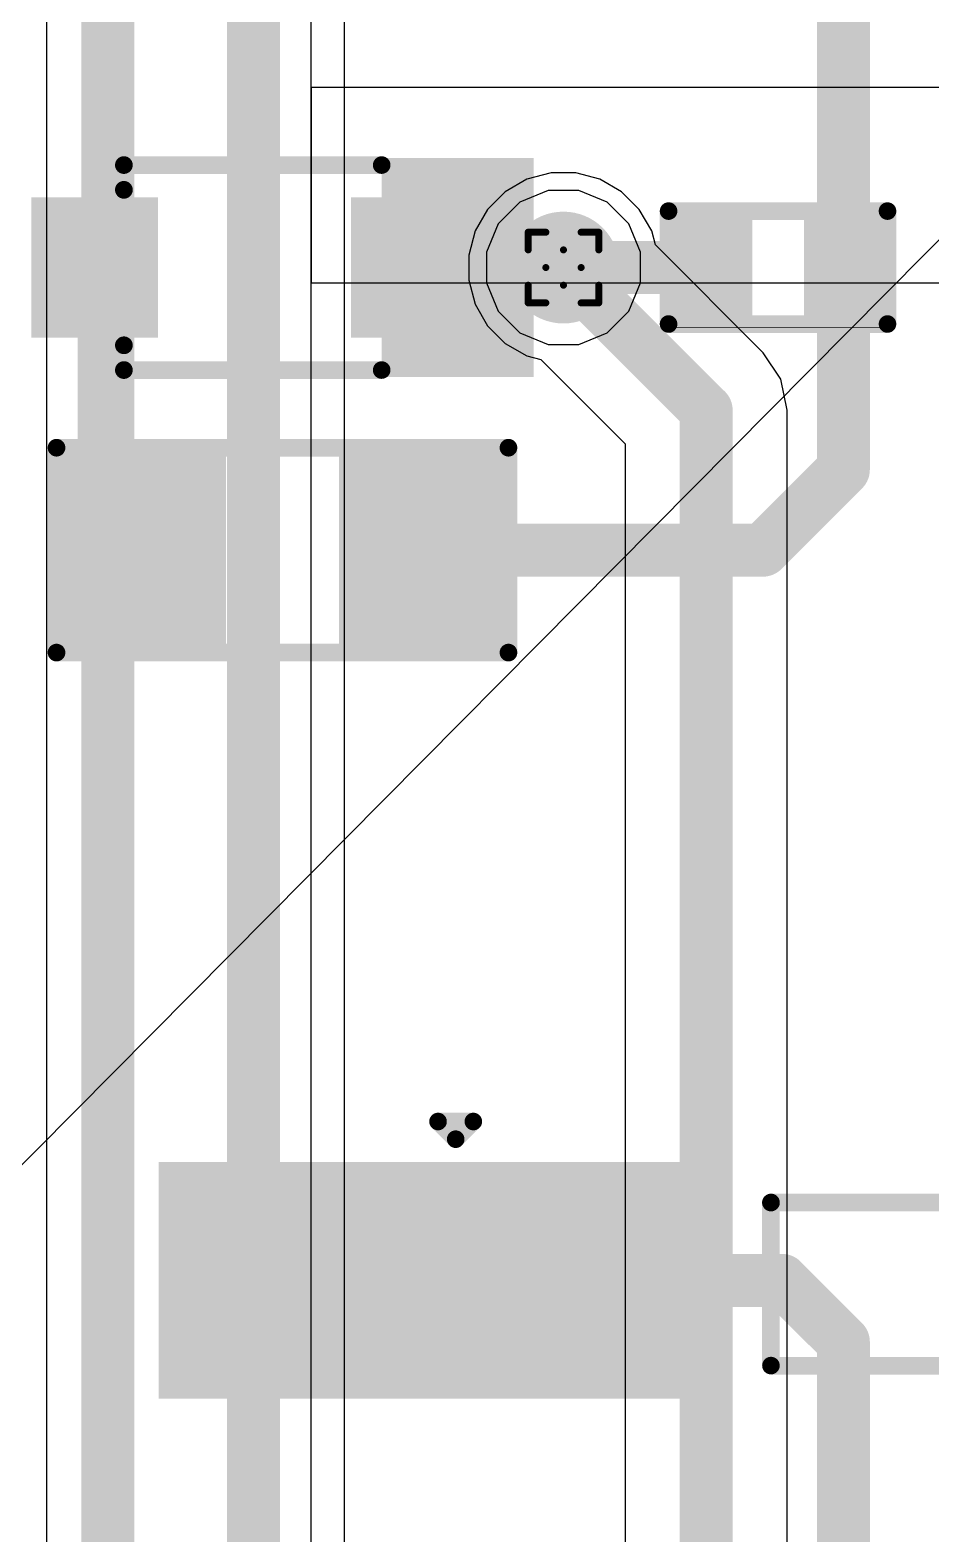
# Model space of a CAD drawing. Header units: inches. Extents: x 0 to 5379, y 0 to 5429.
# Drawn here: x 176.01 to 182.49, y 180.76 to 191.57 of the extents above; entities that cross this region are included whole.
import ezdxf

# ---------------------------------------------------------------- set-up
doc = ezdxf.new("R2010")
doc.units = ezdxf.units.IN
for name, color, linetype in [('Bottom Layer', 5, 'Continuous'), ('Bottom Solder', 6, 'Continuous'), ('Drill Drawing', 1, 'Continuous'), ('GND01', 16, 'Continuous'), ('GND02', 76, 'Continuous'), ('PWR', 156, 'Continuous'), ('SIG 01', 90, 'Continuous'), ('Top Layer', 1, 'Continuous'), ('Top Overlay', 2, 'Continuous'), ('Top Paste', 8, 'Continuous'), ('Top Solder', 216, 'Continuous'), ('Via Holes', 16, 'Continuous')]:
    doc.layers.add(name, color=color, linetype=linetype)

# ---------------------------------------------------------------- blocks, each defined once
blk = doc.blocks.new('R___0402_379')
at = {"layer": 'Top Layer'}
for points in [[(-0.699, -0.318), (-0.699, 0.318), (-0.241, 0.318), (-0.241, -0.318)], [(0.241, -0.318), (0.241, 0.318), (0.699, 0.318), (0.699, -0.318)]]:
    blk.add_hatch(color=1, dxfattribs=at).paths.add_polyline_path(points)
at = {"layer": 'Top Paste'}
for points in [[(-0.699, -0.318), (-0.699, 0.318), (-0.241, 0.318), (-0.241, -0.318)], [(0.241, -0.318), (0.241, 0.318), (0.699, 0.318), (0.699, -0.318)]]:
    blk.add_hatch(color=8, dxfattribs=at).paths.add_polyline_path(points)
at = {"layer": 'Top Solder'}
for points in [[(-0.754, -0.373), (-0.754, 0.373), (-0.186, 0.373), (-0.186, -0.373)], [(0.186, -0.373), (0.186, 0.373), (0.754, 0.373), (0.754, -0.373)]]:
    blk.add_hatch(color=216, dxfattribs=at).paths.add_polyline_path(points)
at = {"layer": 'Top Overlay'}
for points in [[(-0.787, 0.406, 0.127, 0.127, 0), (0.787, 0.406, 0.127, 0.127, 0)], [(-0.787, -0.406, 0.127, 0.127, 0), (-0.787, 0.406, 0.127, 0.127, 0)], [(0.787, -0.406, 0.127, 0.127, 0), (0.787, 0.406, 0.127, 0.127, 0)], [(-0.787, -0.406, 0.127, 0.127, 0), (0.787, -0.406, 0.127, 0.127, 0)], [(-0.813, -0.432, 0.00323, 0.00323, 0), (0.813, -0.432, 0.00323, 0.00323, 0)]]:
    blk.add_lwpolyline(points, format="xyseb", dxfattribs=at)
for points in [[(-0.819, 0.406, 0.0635, 0.0635, 1), (-0.756, 0.406, 0.0635, 0.0635, 1)], [(-0.819, 0.406, 0.0635, 0.0635, 1), (-0.756, 0.406, 0.0635, 0.0635, 1)], [(0.756, 0.406, 0.0635, 0.0635, 1), (0.819, 0.406, 0.0635, 0.0635, 1)], [(0.756, 0.406, 0.0635, 0.0635, 1), (0.819, 0.406, 0.0635, 0.0635, 1)], [(-0.819, -0.406, 0.0635, 0.0635, 1), (-0.756, -0.406, 0.0635, 0.0635, 1)], [(-0.819, -0.406, 0.0635, 0.0635, 1), (-0.756, -0.406, 0.0635, 0.0635, 1)], [(-0.814, -0.432, 0.00161, 0.00161, 1), (-0.812, -0.432, 0.00161, 0.00161, 1)], [(0.756, -0.406, 0.0635, 0.0635, 1), (0.819, -0.406, 0.0635, 0.0635, 1)], [(0.756, -0.406, 0.0635, 0.0635, 1), (0.819, -0.406, 0.0635, 0.0635, 1)], [(0.812, -0.432, 0.00161, 0.00161, 1), (0.814, -0.432, 0.00161, 0.00161, 1)]]:
    blk.add_lwpolyline(points, format="xyseb", close=True, dxfattribs=at)
blk = doc.blocks.new('R___0805_382')
at = {"layer": 'Top Layer'}
for points in [[(-1.524, 0.635), (-0.508, 0.635), (-0.508, -0.635), (-1.524, -0.635)], [(0.508, 0.635), (1.524, 0.635), (1.524, -0.635), (0.508, -0.635)]]:
    blk.add_hatch(color=1, dxfattribs=at).paths.add_polyline_path(points)
at = {"layer": 'Top Paste'}
for points in [[(-1.524, 0.635), (-0.508, 0.635), (-0.508, -0.635), (-1.524, -0.635)], [(0.508, 0.635), (1.524, 0.635), (1.524, -0.635), (0.508, -0.635)]]:
    blk.add_hatch(color=8, dxfattribs=at).paths.add_polyline_path(points)
at = {"layer": 'Top Solder'}
for points in [[(-1.6256, 0.7366), (-0.4064, 0.7366), (-0.4064, -0.7366), (-1.6256, -0.7366)], [(0.4064, 0.7366), (1.6256, 0.7366), (1.6256, -0.7366), (0.4064, -0.7366)]]:
    blk.add_hatch(color=216, dxfattribs=at).paths.add_polyline_path(points)
at = {"layer": 'Top Overlay'}
for points in [[(-1.6256, 0.7366, 0.127, 0.127, 0), (1.6256, 0.7366, 0.127, 0.127, 0)], [(-1.6256, -0.7366, 0.127, 0.127, 0), (-1.6256, 0.7366, 0.127, 0.127, 0)], [(1.6256, -0.7366, 0.127, 0.127, 0), (1.6256, 0.7366, 0.127, 0.127, 0)], [(-1.6256, -0.7366, 0.127, 0.127, 0), (1.6256, -0.7366, 0.127, 0.127, 0)]]:
    blk.add_lwpolyline(points, format="xyseb", dxfattribs=at)
for points in [[(-1.65735, 0.7366, 0.0635, 0.0635, 1), (-1.59385, 0.7366, 0.0635, 0.0635, 1)], [(-1.65735, 0.7366, 0.0635, 0.0635, 1), (-1.59385, 0.7366, 0.0635, 0.0635, 1)], [(1.59385, 0.7366, 0.0635, 0.0635, 1), (1.65735, 0.7366, 0.0635, 0.0635, 1)], [(1.59385, 0.7366, 0.0635, 0.0635, 1), (1.65735, 0.7366, 0.0635, 0.0635, 1)], [(-1.65735, -0.7366, 0.0635, 0.0635, 1), (-1.59385, -0.7366, 0.0635, 0.0635, 1)], [(-1.65735, -0.7366, 0.0635, 0.0635, 1), (-1.59385, -0.7366, 0.0635, 0.0635, 1)], [(1.59385, -0.7366, 0.0635, 0.0635, 1), (1.65735, -0.7366, 0.0635, 0.0635, 1)], [(1.59385, -0.7366, 0.0635, 0.0635, 1), (1.65735, -0.7366, 0.0635, 0.0635, 1)]]:
    blk.add_lwpolyline(points, format="xyseb", close=True, dxfattribs=at)
blk = doc.blocks.new('H2PAK_2_750')
at = {"layer": 'Top Layer'}
blk.add_hatch(color=1, dxfattribs=at).paths.add_polyline_path([(-3.34, -3.578), (-1.74, -3.578), (-1.74, -7.578), (-3.34, -7.578)])
at = {"layer": 'Top Paste'}
blk.add_hatch(color=8, dxfattribs=at).paths.add_polyline_path([(-3.34, -3.578), (-1.74, -3.578), (-1.74, -7.578), (-3.34, -7.578)])
at = {"layer": 'Top Solder'}
blk.add_hatch(color=216, dxfattribs=at).paths.add_polyline_path([(-3.391, -3.528), (-1.689, -3.528), (-1.689, -7.629), (-3.391, -7.629)])
at = {"layer": 'Top Overlay'}
for points in [[(-3.1, -3.225, 0.127, 0.127, 0), (-3.1, -1.725, 0.127, 0.127, 0)], [(-1.927, -3.225, 0.127, 0.127, 0), (-1.927, -1.725, 0.127, 0.127, 0)], [(-1.927, -3.225, 0.127, 0.127, 0), (-3.1, -3.225, 0.127, 0.127, 0)], [(-3.556, -5.493, 0.127, 0.127, 0), (-3.683, -5.366, 0.127, 0.127, 0)], [(-3.683, -5.62, 0.127, 0.127, 0), (-3.683, -5.366, 0.127, 0.127, 0)], [(-3.683, -5.62, 0.127, 0.127, 0), (-3.556, -5.493, 0.127, 0.127, 0)]]:
    blk.add_lwpolyline(points, format="xyseb", dxfattribs=at)
for points in [[(-3.132, -3.225, 0.0635, 0.0635, 1), (-3.068, -3.225, 0.0635, 0.0635, 1)], [(-3.132, -3.225, 0.0635, 0.0635, 1), (-3.068, -3.225, 0.0635, 0.0635, 1)], [(-1.959, -3.225, 0.0635, 0.0635, 1), (-1.896, -3.225, 0.0635, 0.0635, 1)], [(-1.959, -3.225, 0.0635, 0.0635, 1), (-1.896, -3.225, 0.0635, 0.0635, 1)], [(-3.714, -5.366, 0.0635, 0.0635, 1), (-3.651, -5.366, 0.0635, 0.0635, 1)], [(-3.714, -5.366, 0.0635, 0.0635, 1), (-3.651, -5.366, 0.0635, 0.0635, 1)], [(-3.587, -5.493, 0.0635, 0.0635, 1), (-3.524, -5.493, 0.0635, 0.0635, 1)], [(-3.587, -5.493, 0.0635, 0.0635, 1), (-3.524, -5.493, 0.0635, 0.0635, 1)], [(-3.714, -5.62, 0.0635, 0.0635, 1), (-3.651, -5.62, 0.0635, 0.0635, 1)], [(-3.714, -5.62, 0.0635, 0.0635, 1), (-3.651, -5.62, 0.0635, 0.0635, 1)]]:
    blk.add_lwpolyline(points, format="xyseb", close=True, dxfattribs=at)
blk = doc.blocks.new('SOD_323_862')
at = {"layer": 'Top Layer'}
for points in [[(-0.75, -0.45), (-1.55, -0.45), (-1.55, 0.45), (-0.75, 0.45)], [(1.55, -0.45), (0.75, -0.45), (0.75, 0.45), (1.55, 0.45)]]:
    blk.add_hatch(color=1, dxfattribs=at).paths.add_polyline_path(points)
at = {"layer": 'Top Overlay'}
for points in [[(-2.007, 0.482), (-0.914, 0.482), (-0.914, 0.787), (-2.007, 0.787)], [(-2.007, -0.508), (-1.575, -0.508), (-1.575, 0.508), (-2.007, 0.508)], [(-2.007, -0.788), (-0.914, -0.788), (-0.914, -0.483), (-2.007, -0.483)]]:
    blk.add_hatch(color=2, dxfattribs=at).paths.add_polyline_path(points)
at = {"layer": 'Top Paste'}
for points in [[(-0.75, -0.45), (-1.55, -0.45), (-1.55, 0.45), (-0.75, 0.45)], [(1.55, -0.45), (0.75, -0.45), (0.75, 0.45), (1.55, 0.45)]]:
    blk.add_hatch(color=8, dxfattribs=at).paths.add_polyline_path(points)
at = {"layer": 'Top Solder'}
for points in [[(-0.695, -0.505), (-1.605, -0.505), (-1.605, 0.505), (-0.695, 0.505)], [(1.605, -0.505), (0.695, -0.505), (0.695, 0.505), (1.605, 0.505)]]:
    blk.add_hatch(color=216, dxfattribs=at).paths.add_polyline_path(points)
at = {"layer": 'Top Overlay'}
for points in [[(0.94, 0.737, 0.127, 0.127, 0), (-0.914, 0.737, 0.127, 0.127, 0)], [(0.94, 0.737, 0.127, 0.127, 0), (0.94, 0.559, 0.127, 0.127, 0)], [(0.94, -0.559, 0.127, 0.127, 0), (0.94, -0.737, 0.127, 0.127, 0)], [(0.94, -0.737, 0.127, 0.127, 0), (-0.914, -0.737, 0.127, 0.127, 0)]]:
    blk.add_lwpolyline(points, format="xyseb", dxfattribs=at)
for points in [[(-0.946, 0.737, 0.0635, 0.0635, 1), (-0.883, 0.737, 0.0635, 0.0635, 1)], [(0.908, 0.737, 0.0635, 0.0635, 1), (0.972, 0.737, 0.0635, 0.0635, 1)], [(0.908, 0.737, 0.0635, 0.0635, 1), (0.972, 0.737, 0.0635, 0.0635, 1)], [(0.908, 0.559, 0.0635, 0.0635, 1), (0.972, 0.559, 0.0635, 0.0635, 1)], [(0.908, -0.559, 0.0635, 0.0635, 1), (0.972, -0.559, 0.0635, 0.0635, 1)], [(-0.946, -0.737, 0.0635, 0.0635, 1), (-0.883, -0.737, 0.0635, 0.0635, 1)], [(0.908, -0.737, 0.0635, 0.0635, 1), (0.972, -0.737, 0.0635, 0.0635, 1)], [(0.908, -0.737, 0.0635, 0.0635, 1), (0.972, -0.737, 0.0635, 0.0635, 1)]]:
    blk.add_lwpolyline(points, format="xyseb", close=True, dxfattribs=at)

msp = doc.modelspace()

# ---------------------------------------------------------------- hatches: boundary and pattern name
at = {"layer": 'Bottom Layer'}
h = msp.add_hatch(color=5, dxfattribs=at)
edge = h.paths.add_edge_path()
edge.add_arc((179.848, 189.865), 0.3, 0, 360)
at = {"layer": 'Bottom Solder'}
h = msp.add_hatch(color=6, dxfattribs=at)
edge = h.paths.add_edge_path()
edge.add_arc((179.848, 189.865), 0.402, 0, 360)
at = {"layer": 'GND01'}
h = msp.add_hatch(color=16, dxfattribs=at)
edge = h.paths.add_edge_path()
edge.add_arc((179.848, 189.865), 0.3, 0, 360)
at = {"layer": 'GND02'}
h = msp.add_hatch(color=76, dxfattribs=at)
edge = h.paths.add_edge_path()
edge.add_arc((179.848, 189.865), 0.3, 0, 360)
at = {"layer": 'PWR'}
h = msp.add_hatch(color=156, dxfattribs=at)
edge = h.paths.add_edge_path()
edge.add_arc((179.848, 189.865), 0.3, 0, 360)
at = {"layer": 'SIG 01'}
h = msp.add_hatch(color=90, dxfattribs=at)
edge = h.paths.add_edge_path()
edge.add_arc((179.848, 189.865), 0.3, 0, 360)
at = {"layer": 'Top Layer'}
h = msp.add_hatch(color=1, dxfattribs=at)
edge = h.paths.add_edge_path()
edge.add_arc((179.848, 189.865), 0.3, 0, 360)
at = {"layer": 'Top Solder'}
h = msp.add_hatch(color=216, dxfattribs=at)
edge = h.paths.add_edge_path()
edge.add_arc((179.848, 189.865), 0.402, 0, 360)
at = {"layer": 'Via Holes'}
h = msp.add_hatch(color=7, dxfattribs=at)
edge = h.paths.add_edge_path()
edge.add_arc((179.848, 189.865), 0.15, 0, 360)

# ---------------------------------------------------------------- linework, layer by layer
at = {"layer": 'Bottom Layer'}
for p, q in [((176.13, 219.612), (176.13, 156.083)), ((178.033, 156.481), (178.033, 219.612)), ((178.033, 191.16), (178.033, 219.612)), ((176.13, 212.776), (176.13, 169.392)), ((195.94, 191.16), (178.033, 191.16)), ((178.033, 191.16), (178.033, 189.756)), ((195.94, 191.16), (178.033, 191.16)), ((178.033, 189.756), (197.127, 189.756)), ((178.033, 156.481), (178.033, 189.756)), ((178.033, 189.756), (179.294, 189.756)), ((179.294, 189.756), (179.294, 189.755)), ((179.294, 189.755), (179.379, 189.551)), ((180.318, 189.551), (180.402, 189.755)), ((180.402, 189.755), (180.402, 189.756)), ((180.402, 189.756), (197.127, 189.756)), ((179.379, 189.551), (179.534, 189.395)), ((180.162, 189.395), (180.318, 189.551)), ((179.534, 189.395), (179.738, 189.311)), ((179.958, 189.311), (180.162, 189.395)), ((179.738, 189.311), (179.958, 189.311))]:
    msp.add_line(p, q, dxfattribs=at)
at = {"layer": 'Bottom Solder'}
msp.add_line((6.245, 12.319), (5379.208, 5429.208), dxfattribs=at)
at = {"layer": 'Drill Drawing'}
for points in [[(179.594, 189.992, 0.0508, 0.0508, 0), (179.594, 190.119, 0.0508, 0.0508, 0)], [(179.594, 190.119, 0.0508, 0.0508, 0), (179.721, 190.119, 0.0508, 0.0508, 0)], [(179.721, 190.119, 0.0508, 0.0508, 0), (179.848, 189.992, 0.0508, 0.0508, 0)], [(179.848, 189.992, 0.0508, 0.0508, 0), (179.975, 190.119, 0.0508, 0.0508, 0)], [(179.975, 190.119, 0.0508, 0.0508, 0), (180.102, 190.119, 0.0508, 0.0508, 0)], [(180.102, 189.992, 0.0508, 0.0508, 0), (180.102, 190.119, 0.0508, 0.0508, 0)], [(179.594, 189.992, 0.0508, 0.0508, 0), (179.721, 189.865, 0.0508, 0.0508, 0)], [(179.975, 189.865, 0.0508, 0.0508, 0), (180.102, 189.992, 0.0508, 0.0508, 0)], [(179.594, 189.738, 0.0508, 0.0508, 0), (179.721, 189.865, 0.0508, 0.0508, 0)], [(179.975, 189.865, 0.0508, 0.0508, 0), (180.102, 189.738, 0.0508, 0.0508, 0)], [(179.594, 189.611, 0.0508, 0.0508, 0), (179.594, 189.738, 0.0508, 0.0508, 0)], [(179.721, 189.611, 0.0508, 0.0508, 0), (179.848, 189.738, 0.0508, 0.0508, 0)], [(179.848, 189.738, 0.0508, 0.0508, 0), (179.975, 189.611, 0.0508, 0.0508, 0)], [(180.102, 189.611, 0.0508, 0.0508, 0), (180.102, 189.738, 0.0508, 0.0508, 0)], [(179.594, 189.611, 0.0508, 0.0508, 0), (179.721, 189.611, 0.0508, 0.0508, 0)], [(179.975, 189.611, 0.0508, 0.0508, 0), (180.102, 189.611, 0.0508, 0.0508, 0)]]:
    msp.add_lwpolyline(points, format="xyseb", dxfattribs=at)
for points in [[(179.582, 190.119, 0.0254, 0.0254, 1), (179.607, 190.119, 0.0254, 0.0254, 1)], [(179.582, 190.119, 0.0254, 0.0254, 1), (179.607, 190.119, 0.0254, 0.0254, 1)], [(179.709, 190.119, 0.0254, 0.0254, 1), (179.734, 190.119, 0.0254, 0.0254, 1)], [(179.709, 190.119, 0.0254, 0.0254, 1), (179.734, 190.119, 0.0254, 0.0254, 1)], [(179.963, 190.119, 0.0254, 0.0254, 1), (179.988, 190.119, 0.0254, 0.0254, 1)], [(179.963, 190.119, 0.0254, 0.0254, 1), (179.988, 190.119, 0.0254, 0.0254, 1)], [(180.09, 190.119, 0.0254, 0.0254, 1), (180.115, 190.119, 0.0254, 0.0254, 1)], [(180.09, 190.119, 0.0254, 0.0254, 1), (180.115, 190.119, 0.0254, 0.0254, 1)], [(179.582, 189.992, 0.0254, 0.0254, 1), (179.607, 189.992, 0.0254, 0.0254, 1)], [(179.582, 189.992, 0.0254, 0.0254, 1), (179.607, 189.992, 0.0254, 0.0254, 1)], [(179.836, 189.992, 0.0254, 0.0254, 1), (179.861, 189.992, 0.0254, 0.0254, 1)], [(179.836, 189.992, 0.0254, 0.0254, 1), (179.861, 189.992, 0.0254, 0.0254, 1)], [(180.09, 189.992, 0.0254, 0.0254, 1), (180.115, 189.992, 0.0254, 0.0254, 1)], [(180.09, 189.992, 0.0254, 0.0254, 1), (180.115, 189.992, 0.0254, 0.0254, 1)], [(179.709, 189.865, 0.0254, 0.0254, 1), (179.734, 189.865, 0.0254, 0.0254, 1)], [(179.709, 189.865, 0.0254, 0.0254, 1), (179.734, 189.865, 0.0254, 0.0254, 1)], [(179.963, 189.865, 0.0254, 0.0254, 1), (179.988, 189.865, 0.0254, 0.0254, 1)], [(179.963, 189.865, 0.0254, 0.0254, 1), (179.988, 189.865, 0.0254, 0.0254, 1)], [(179.582, 189.738, 0.0254, 0.0254, 1), (179.607, 189.738, 0.0254, 0.0254, 1)], [(179.582, 189.738, 0.0254, 0.0254, 1), (179.607, 189.738, 0.0254, 0.0254, 1)], [(179.836, 189.738, 0.0254, 0.0254, 1), (179.861, 189.738, 0.0254, 0.0254, 1)], [(179.836, 189.738, 0.0254, 0.0254, 1), (179.861, 189.738, 0.0254, 0.0254, 1)], [(180.09, 189.738, 0.0254, 0.0254, 1), (180.115, 189.738, 0.0254, 0.0254, 1)], [(180.09, 189.738, 0.0254, 0.0254, 1), (180.115, 189.738, 0.0254, 0.0254, 1)], [(179.582, 189.611, 0.0254, 0.0254, 1), (179.607, 189.611, 0.0254, 0.0254, 1)], [(179.582, 189.611, 0.0254, 0.0254, 1), (179.607, 189.611, 0.0254, 0.0254, 1)], [(179.709, 189.611, 0.0254, 0.0254, 1), (179.734, 189.611, 0.0254, 0.0254, 1)], [(179.709, 189.611, 0.0254, 0.0254, 1), (179.734, 189.611, 0.0254, 0.0254, 1)], [(179.963, 189.611, 0.0254, 0.0254, 1), (179.988, 189.611, 0.0254, 0.0254, 1)], [(179.963, 189.611, 0.0254, 0.0254, 1), (179.988, 189.611, 0.0254, 0.0254, 1)], [(180.09, 189.611, 0.0254, 0.0254, 1), (180.115, 189.611, 0.0254, 0.0254, 1)], [(180.09, 189.611, 0.0254, 0.0254, 1), (180.115, 189.611, 0.0254, 0.0254, 1)]]:
    msp.add_lwpolyline(points, format="xyseb", close=True, dxfattribs=at)
at = {"layer": 'GND01'}
for p, q in [((179.534, 190.335), (179.379, 190.179)), ((179.738, 190.419), (179.534, 190.335)), ((179.958, 190.419), (179.738, 190.419)), ((180.162, 190.335), (179.958, 190.419)), ((180.318, 190.179), (180.162, 190.335)), ((179.379, 190.179), (179.294, 189.975)), ((180.402, 189.975), (180.318, 190.179)), ((179.294, 189.975), (179.294, 189.755)), ((180.402, 189.755), (180.402, 189.975)), ((179.294, 189.755), (179.379, 189.551)), ((180.318, 189.551), (180.402, 189.755)), ((179.379, 189.551), (179.534, 189.395)), ((180.162, 189.395), (180.318, 189.551)), ((179.534, 189.395), (179.738, 189.311)), ((179.958, 189.311), (180.162, 189.395)), ((179.738, 189.311), (179.958, 189.311))]:
    msp.add_line(p, q, dxfattribs=at)
at = {"layer": 'GND02'}
for p, q in [((179.534, 190.335), (179.379, 190.179)), ((179.738, 190.419), (179.534, 190.335)), ((179.958, 190.419), (179.738, 190.419)), ((180.162, 190.335), (179.958, 190.419)), ((180.318, 190.179), (180.162, 190.335)), ((179.379, 190.179), (179.294, 189.975)), ((180.402, 189.975), (180.318, 190.179)), ((179.294, 189.975), (179.294, 189.755)), ((180.402, 189.755), (180.402, 189.975)), ((179.294, 189.755), (179.379, 189.551)), ((180.318, 189.551), (180.402, 189.755)), ((179.379, 189.551), (179.534, 189.395)), ((180.162, 189.395), (180.318, 189.551)), ((179.534, 189.395), (179.738, 189.311)), ((179.958, 189.311), (180.162, 189.395)), ((179.738, 189.311), (179.958, 189.311))]:
    msp.add_line(p, q, dxfattribs=at)
at = {"layer": 'PWR'}
for p, q in [((178.273, 134.641), (178.273, 206.199)), ((179.534, 190.335), (179.379, 190.179)), ((179.738, 190.419), (179.534, 190.335)), ((179.958, 190.419), (179.738, 190.419)), ((180.162, 190.335), (179.958, 190.419)), ((180.318, 190.179), (180.162, 190.335)), ((179.379, 190.179), (179.294, 189.975)), ((180.402, 189.975), (180.318, 190.179)), ((179.294, 189.975), (179.294, 189.755)), ((180.402, 189.755), (180.402, 189.975)), ((179.294, 189.755), (179.379, 189.551)), ((180.318, 189.551), (180.402, 189.755)), ((179.379, 189.551), (179.534, 189.395)), ((180.162, 189.395), (180.318, 189.551)), ((179.534, 189.395), (179.738, 189.311)), ((179.958, 189.311), (180.162, 189.395)), ((179.738, 189.311), (179.958, 189.311))]:
    msp.add_line(p, q, dxfattribs=at)
for points in [[(177.619, 143.038, 0.381, 0.381, 0), (177.619, 210.705, 0.381, 0.381, 0)], [(176.57, 143.038, 0.381, 0.381, 0), (176.57, 208.239, 0.381, 0.381, 0)]]:
    msp.add_lwpolyline(points, format="xyseb", dxfattribs=at)
at = {"layer": 'SIG 01'}
for p, q in [((179.759, 190.546), (179.585, 190.5)), ((179.938, 190.546), (179.759, 190.546)), ((180.111, 190.5), (179.938, 190.546)), ((179.585, 190.5), (179.43, 190.41)), ((180.266, 190.41), (180.111, 190.5)), ((179.43, 190.41), (179.303, 190.283)), ((180.393, 190.283), (180.266, 190.41)), ((179.303, 190.283), (179.214, 190.128)), ((180.483, 190.128), (180.393, 190.283)), ((179.214, 190.128), (179.167, 189.955)), ((180.51, 190.028), (180.483, 190.128)), ((181.286, 189.251), (180.51, 190.028)), ((179.167, 189.955), (179.167, 189.775)), ((179.167, 189.775), (179.214, 189.602)), ((179.214, 189.602), (179.303, 189.447)), ((179.303, 189.447), (179.43, 189.32)), ((179.43, 189.32), (179.585, 189.23)), ((181.413, 189.062), (181.286, 189.251)), ((179.585, 189.23), (179.686, 189.204)), ((179.686, 189.204), (180.292, 188.598)), ((181.457, 188.839), (181.413, 189.062)), ((181.457, 162.485), (181.457, 188.839)), ((180.292, 188.598), (180.292, 173.532))]:
    msp.add_line(p, q, dxfattribs=at)
for points in [[(179.848, 189.865, 0.381, 0.381, 0), (180.874, 188.839, 0.381, 0.381, 0)], [(180.874, 162.244, 0.381, 0.381, 0), (180.874, 188.839, 0.381, 0.381, 0)]]:
    msp.add_lwpolyline(points, format="xyseb", dxfattribs=at)
for points in [[(179.753, 189.865, 0.191, 0.191, 1), (179.944, 189.865, 0.191, 0.191, 1)], [(180.779, 188.839, 0.191, 0.191, 1), (180.97, 188.839, 0.191, 0.191, 1)], [(180.779, 188.839, 0.191, 0.191, 1), (180.97, 188.839, 0.191, 0.191, 1)]]:
    msp.add_lwpolyline(points, format="xyseb", close=True, dxfattribs=at)
at = {"layer": 'Top Layer'}
for points in [[(181.862, 189.865, 0.381, 0.381, 0), (181.862, 199.238, 0.381, 0.381, 0)], [(176.476, 189.865, 0.381, 0.381, 0), (176.543, 189.798, 0.381, 0.381, 0)], [(178.776, 189.865, 0.381, 0.381, 0), (180.922, 189.865, 0.381, 0.381, 0)], [(181.862, 188.412, 0.381, 0.381, 0), (181.862, 189.865, 0.381, 0.381, 0)], [(176.543, 187.9, 0.381, 0.381, 0), (176.543, 189.798, 0.381, 0.381, 0)], [(181.282, 187.833, 0.381, 0.381, 0), (181.862, 188.412, 0.381, 0.381, 0)], [(176.543, 187.9, 0.381, 0.381, 0), (176.61, 187.833, 0.381, 0.381, 0)], [(178.642, 187.833, 0.381, 0.381, 0), (181.282, 187.833, 0.381, 0.381, 0)], [(178.987, 182.582, 0.381, 0.381, 0), (181.419, 182.582, 0.381, 0.381, 0)], [(181.419, 182.582, 0.381, 0.381, 0), (181.862, 182.14, 0.381, 0.381, 0)], [(181.862, 172.767, 0.381, 0.381, 0), (181.862, 182.14, 0.381, 0.381, 0)]]:
    msp.add_lwpolyline(points, format="xyseb", dxfattribs=at)
for points in [[(176.38, 189.865, 0.191, 0.191, 1), (176.571, 189.865, 0.191, 0.191, 1)], [(178.68, 189.865, 0.191, 0.191, 1), (178.871, 189.865, 0.191, 0.191, 1)], [(180.827, 189.865, 0.191, 0.191, 1), (181.017, 189.865, 0.191, 0.191, 1)], [(181.767, 189.865, 0.191, 0.191, 1), (181.957, 189.865, 0.191, 0.191, 1)], [(181.767, 189.865, 0.191, 0.191, 1), (181.957, 189.865, 0.191, 0.191, 1)], [(176.447, 189.798, 0.191, 0.191, 1), (176.638, 189.798, 0.191, 0.191, 1)], [(176.447, 189.798, 0.191, 0.191, 1), (176.638, 189.798, 0.191, 0.191, 1)], [(181.767, 188.412, 0.191, 0.191, 1), (181.957, 188.412, 0.191, 0.191, 1)], [(181.767, 188.412, 0.191, 0.191, 1), (181.957, 188.412, 0.191, 0.191, 1)], [(176.447, 187.9, 0.191, 0.191, 1), (176.638, 187.9, 0.191, 0.191, 1)], [(176.447, 187.9, 0.191, 0.191, 1), (176.638, 187.9, 0.191, 0.191, 1)], [(176.514, 187.833, 0.191, 0.191, 1), (176.705, 187.833, 0.191, 0.191, 1)], [(178.546, 187.833, 0.191, 0.191, 1), (178.737, 187.833, 0.191, 0.191, 1)], [(181.187, 187.833, 0.191, 0.191, 1), (181.378, 187.833, 0.191, 0.191, 1)], [(181.187, 187.833, 0.191, 0.191, 1), (181.378, 187.833, 0.191, 0.191, 1)], [(178.892, 182.582, 0.191, 0.191, 1), (179.083, 182.582, 0.191, 0.191, 1)], [(181.324, 182.582, 0.191, 0.191, 1), (181.515, 182.582, 0.191, 0.191, 1)], [(181.324, 182.582, 0.191, 0.191, 1), (181.515, 182.582, 0.191, 0.191, 1)], [(181.767, 182.14, 0.191, 0.191, 1), (181.957, 182.14, 0.191, 0.191, 1)], [(181.767, 182.14, 0.191, 0.191, 1), (181.957, 182.14, 0.191, 0.191, 1)]]:
    msp.add_lwpolyline(points, format="xyseb", close=True, dxfattribs=at)
at = {"layer": 'Top Solder'}
msp.add_line((6.245, 12.319), (5379.208, 5429.208), dxfattribs=at)

# ---------------------------------------------------------------- block references
for name, p, rotation in [('SOD_323_862', (177.626, 189.865), 180), ('H2PAK_2_750', (184.566, 180.042), 270)]:
    msp.add_blockref(name, p, dxfattribs=dict(rotation=rotation))
for name, p in [('R___0402_379', (181.392, 189.865)), ('R___0805_382', (177.827, 187.833))]:
    msp.add_blockref(name, p)

doc.saveas('drawing.dxf')
